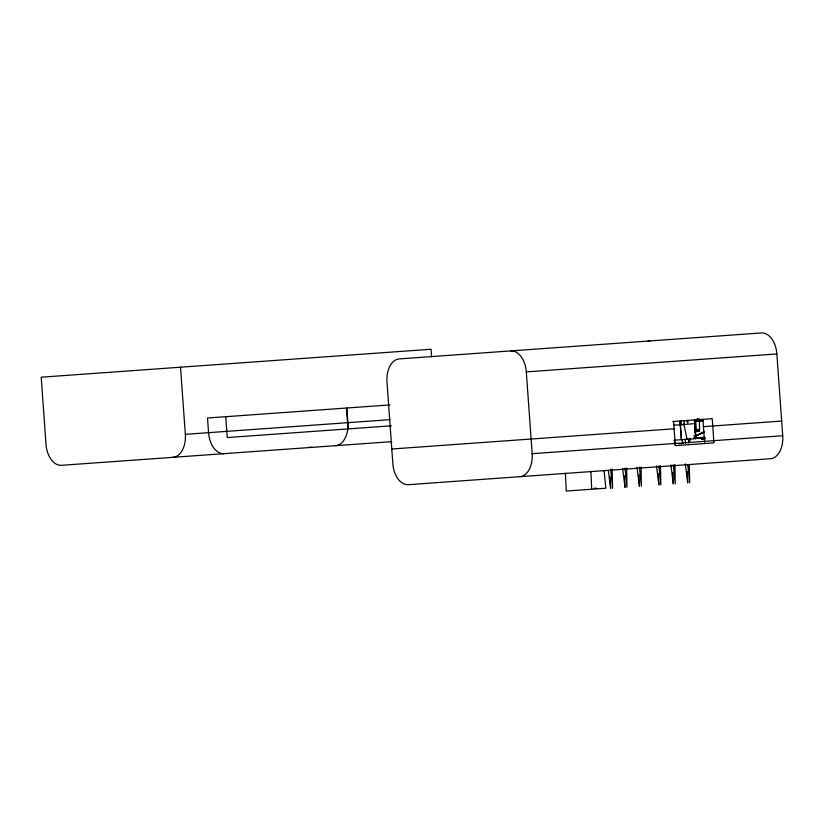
<?xml version="1.0" encoding="UTF-8"?>
<svg xmlns="http://www.w3.org/2000/svg" width="824" height="824" viewBox="0 0 824 824"><rect width="100%" height="100%" fill="white"/><g stroke="black" fill="none" stroke-linecap="round" stroke-linejoin="round"><path stroke-width="1.24" d="M681.201 424.669L681.252 420.868M698.144 419.025L697.567 419.55L697.001 418.963M688.843 442.55L690.584 439.274M688.679 440.088L689.76 438.45M697.98 418.901L697.186 419.262M698.33 420.57C694.292 423.474 700.565 418.86 697.279 420.147L697.331 420.909C695.6 421.867 699.514 420.24 697.434 420.199L696.949 421.126M695.466 436.02L704.087 431.724M695.508 436.009L704.211 431.673M695.59 436.154L704.438 432.116M693.447 423.742L680.346 424.731L681.376 439.686M700.513 421.466L702.975 420.951M699.401 418.942L699.607 429.582L696.373 430.128L695.518 419.622M699.154 421.538L702.872 420.951M700.493 420.94L702.954 420.631M701.512 439.295L705.159 438.852L696.496 438.141M694.632 431.714L699.545 431.24L699.143 428.861M699.607 429.582L694.725 429.953M694.725 431.745L699.545 431.24M510.798 350.9A22.052 13.967 85.9 0 1 526.309 371.902L776.857 353.939L782.718 435.731A22.052 13.967 85.9 0 1 770.358 458.731L408.354 484.677A22.052 13.967 85.9 0 1 392.842 463.675L386.981 381.893A22.052 13.967 85.9 0 1 399.341 358.893L761.345 332.947A22.052 13.967 85.9 0 1 776.857 353.939M389.896 404.924L207.514 417.995L208.565 432.662A22.052 13.967 85.9 0 0 224.077 453.663M172.988 457.33A22.052 13.967 85.9 0 0 185.338 434.33L390.071 419.653M391.462 425.792L227.249 437.565L225.745 416.697M391.781 441.643L61.522 465.313A22.052 13.967 85.9 0 1 46.01 444.321L41.2 377.196L431.065 349.252L431.611 356.844M672.662 421.507L712.214 418.674L713.944 442.879L675.309 445.65L673.579 421.445M700.41 420.621L702.913 420.446M673.981 425.184L684.167 424.453L684.126 420.662M391.791 449.008L674.104 428.779M703.449 426.667L781.667 421.064M673.939 440.222L695.837 438.656L694.447 420.034L695.837 438.656L693.983 435.319M519.82 476.684A22.052 13.967 85.9 0 0 532.17 453.694L782.718 435.731M678.955 443.755L682.684 443.487M693.654 438.007L704.881 437.256M699.195 420.951L702.882 420.807M693.715 438.162L705.2 438.08M594.114 488.23L596.658 488.251M686.341 420.528L688.349 421.95M683.817 424L687.103 439.285M687.216 420.446L687.607 422.949M682.272 439.625L682.756 443.446M685.311 463.84L687.721 482.967L687.237 471.421M670.901 464.88L673.311 483.997L672.827 472.451M656.491 465.91L658.891 485.027L658.417 473.491M637.034 467.301L639.434 486.428L638.95 474.882M622.625 468.341L625.025 487.458L624.541 475.912M608.37 470.648L610.615 488.488L610.131 476.952M604.023 470.452L605.867 488.22L566.243 491.053L565.367 473.213M685.249 439.419L685.63 443.24M687.844 464.952L689.667 482.823L689.338 464.839M673.301 464.705L675.258 483.853L674.908 464.592M658.891 465.735L660.848 484.893L660.498 465.622M639.434 467.136L641.381 486.284L641.031 467.023M625.025 468.166L626.971 487.314L626.621 468.053M610.615 469.196L612.562 488.354L612.211 469.083M681.427 439.686L680.006 421.074L680.243 424.741M702.924 419.344L704.572 442.344M526.309 371.902L532.17 453.694M346.842 408.014L347.893 422.681A22.052 13.967 85.9 0 1 335.533 445.671M346.502 408.034L347.996 428.902M180.528 367.205L185.338 434.33M694.817 423.691L695.827 438.656M590.921 471.38L591.684 489.229M688.874 439.151L688.946 443.003M674.465 440.191L674.537 444.043M312.059 447.36A22.052 13.967 85.9 0 1 309.505 447.174M647.365 341.486A22.052 13.967 85.9 0 1 649.879 340.93"/></g></svg>
